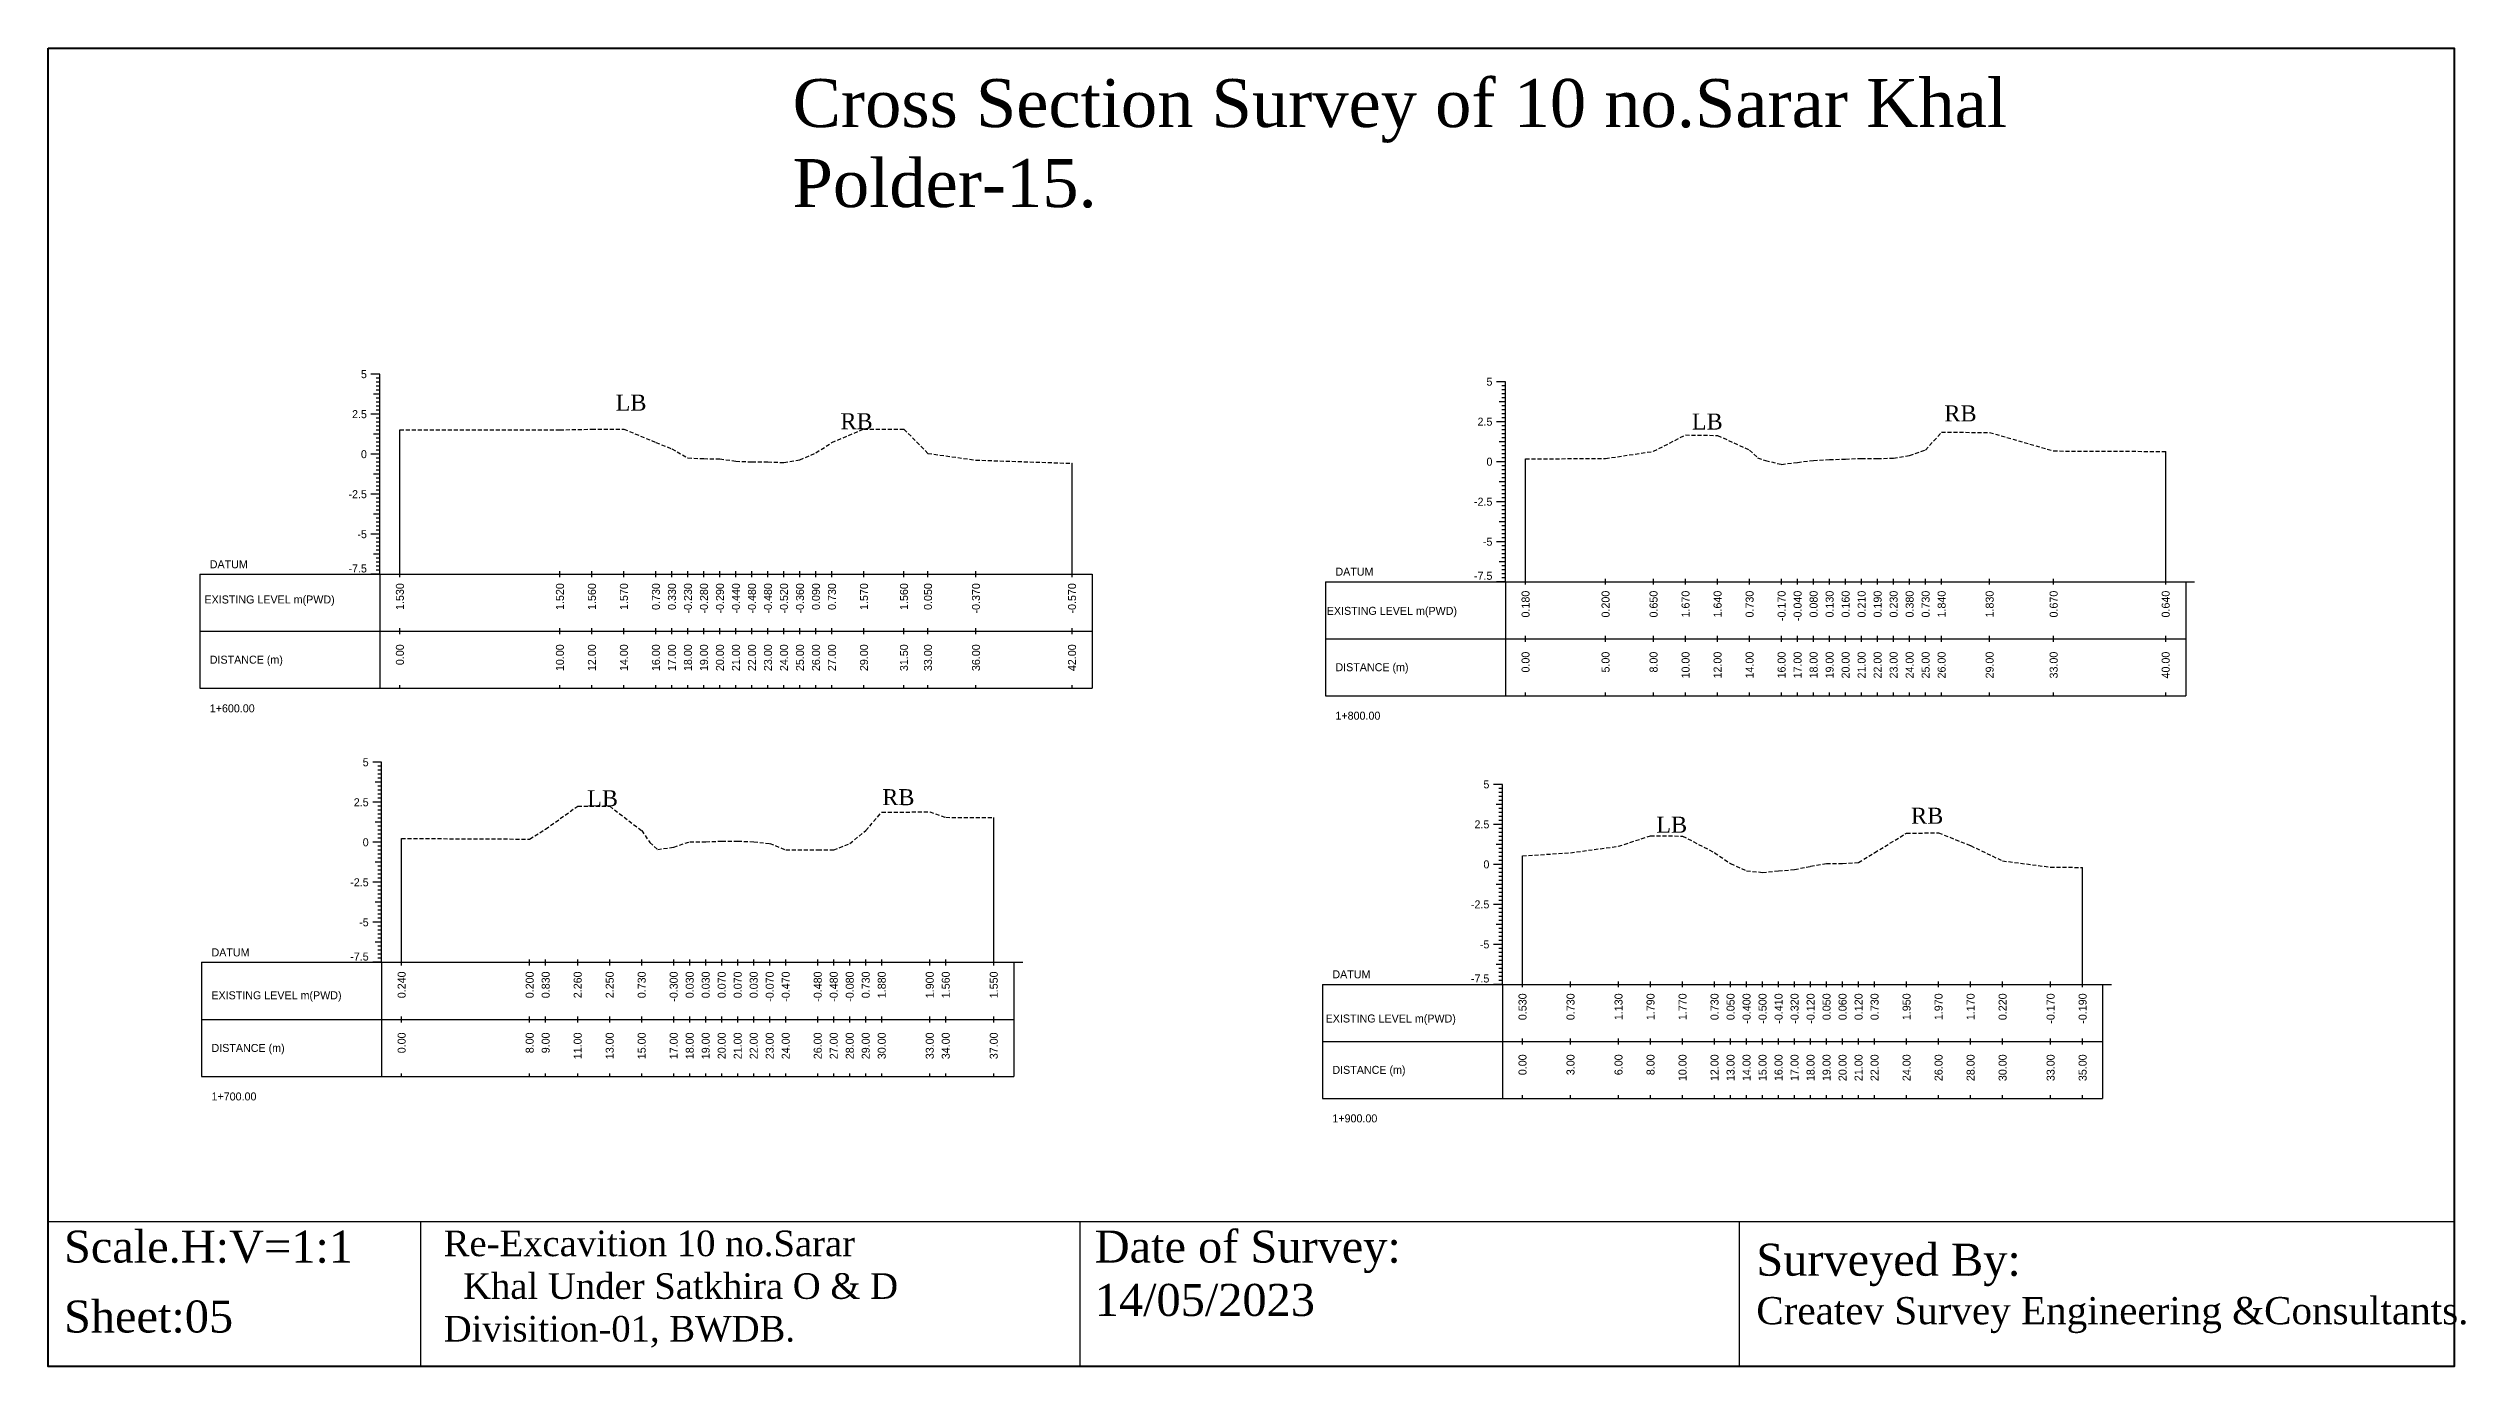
# Model space of a CAD drawing. Header units: inches. Extents: x 4752 to 6808, y -1487 to -426.
# Drawn here: x 5461.6 to 5612.7, y -1107.2 to -1024.8 of the extents above; entities that cross this region are included whole.
import ezdxf
from ezdxf.enums import TextEntityAlignment as Align

# ---------------------------------------------------------------- set-up
doc = ezdxf.new("R2010")
doc.units = ezdxf.units.IN
doc.header["$MEASUREMENT"] = 0
doc.linetypes.add('HIDDEN', pattern=[0.375, 0.25, -0.125])
doc.layers.add('CS_Drawing', color=7, linetype='Continuous')
doc.layers.add('GL', color=3, linetype='HIDDEN')
doc.styles.add('romans', font='romans.shx')

msp = doc.modelspace()

# ---------------------------------------------------------------- linework, layer by layer
at = {"color": 4, "lineweight": 40}
msp.add_lwpolyline([(5461.61, -1024.84), (5611.95, -1024.84), (5611.95, -1107.21), (5461.61, -1107.21)], close=True, dxfattribs=at)
for points in [[(5611.95, -1024.84), (5611.95, -1107.21)], [(5461.61, -1098.14), (5611.95, -1098.14)], [(5461.61, -1098.14), (5461.61, -1107.21)], [(5484.86, -1098.14), (5484.86, -1107.21)], [(5526.06, -1098.14), (5526.06, -1107.21)], [(5567.26, -1098.14), (5567.26, -1107.21)]]:
    msp.add_lwpolyline(points)
at = {"layer": 'CS_Drawing'}
for p, q in [((5482.33, -1045.2), (5481.77, -1045.2)), ((5482.33, -1045.2), (5481.94, -1045.2)), ((5482.33, -1045.2), (5482.1, -1045.2)), ((5482.33, -1057.7), (5482.33, -1045.2)), ((5482.33, -1046.45), (5481.94, -1046.45)), ((5482.33, -1045.45), (5482.1, -1045.45)), ((5482.33, -1045.7), (5482.1, -1045.7)), ((5482.33, -1045.95), (5482.1, -1045.95)), ((5482.33, -1046.2), (5482.1, -1046.2)), ((5482.33, -1046.45), (5482.1, -1046.45)), ((5482.33, -1046.7), (5482.1, -1046.7)), ((5552.67, -1045.67), (5552.1, -1045.67)), ((5552.67, -1045.67), (5552.27, -1045.67)), ((5552.67, -1045.67), (5552.44, -1045.67)), ((5552.67, -1045.92), (5552.44, -1045.92)), ((5552.67, -1046.17), (5552.44, -1046.17)), ((5552.67, -1046.42), (5552.44, -1046.42)), ((5552.67, -1046.67), (5552.44, -1046.67)), ((5552.67, -1058.17), (5552.67, -1045.67)), ((5482.33, -1047.7), (5481.77, -1047.7)), ((5482.33, -1047.7), (5481.94, -1047.7)), ((5482.33, -1046.95), (5482.1, -1046.95)), ((5482.33, -1047.2), (5482.1, -1047.2)), ((5482.33, -1047.45), (5482.1, -1047.45)), ((5482.33, -1047.7), (5482.1, -1047.7)), ((5482.33, -1047.95), (5482.1, -1047.95)), ((5482.33, -1048.2), (5482.1, -1048.2)), ((5552.67, -1048.17), (5552.1, -1048.17)), ((5552.67, -1046.92), (5552.27, -1046.92)), ((5552.67, -1048.17), (5552.27, -1048.17)), ((5552.67, -1046.92), (5552.44, -1046.92)), ((5552.67, -1047.17), (5552.44, -1047.17)), ((5552.67, -1047.42), (5552.44, -1047.42)), ((5552.67, -1047.67), (5552.44, -1047.67)), ((5552.67, -1047.92), (5552.44, -1047.92)), ((5552.67, -1048.17), (5552.44, -1048.17)), ((5482.33, -1048.95), (5481.94, -1048.95)), ((5482.33, -1048.45), (5482.1, -1048.45)), ((5482.33, -1048.7), (5482.1, -1048.7)), ((5482.33, -1048.95), (5482.1, -1048.95)), ((5482.33, -1049.2), (5482.1, -1049.2)), ((5482.33, -1049.45), (5482.1, -1049.45)), ((5482.33, -1049.7), (5482.1, -1049.7)), ((5483.58, -1057.7), (5483.58, -1048.67)), ((5552.67, -1049.42), (5552.27, -1049.42)), ((5552.67, -1048.42), (5552.44, -1048.42)), ((5552.67, -1048.67), (5552.44, -1048.67)), ((5552.67, -1048.92), (5552.44, -1048.92)), ((5552.67, -1049.17), (5552.44, -1049.17)), ((5552.67, -1049.42), (5552.44, -1049.42)), ((5552.67, -1049.67), (5552.44, -1049.67)), ((5482.33, -1050.2), (5481.77, -1050.2)), ((5482.33, -1050.2), (5481.94, -1050.2)), ((5482.33, -1049.95), (5482.1, -1049.95)), ((5482.33, -1050.2), (5482.1, -1050.2)), ((5482.33, -1050.45), (5482.1, -1050.45)), ((5482.33, -1050.7), (5482.1, -1050.7)), ((5482.33, -1050.95), (5482.1, -1050.95)), ((5482.33, -1051.2), (5482.1, -1051.2)), ((5525.58, -1057.7), (5525.58, -1050.77)), ((5552.67, -1050.67), (5552.1, -1050.67)), ((5552.67, -1050.67), (5552.27, -1050.67)), ((5552.67, -1049.92), (5552.44, -1049.92)), ((5552.67, -1050.17), (5552.44, -1050.17)), ((5552.67, -1050.42), (5552.44, -1050.42)), ((5552.67, -1050.67), (5552.44, -1050.67)), ((5552.67, -1050.92), (5552.44, -1050.92)), ((5552.67, -1051.17), (5552.44, -1051.17)), ((5553.92, -1058.17), (5553.92, -1050.49)), ((5593.92, -1058.17), (5593.92, -1050.03)), ((5482.33, -1052.7), (5481.77, -1052.7)), ((5482.33, -1051.45), (5481.94, -1051.45)), ((5482.33, -1052.7), (5481.94, -1052.7)), ((5482.33, -1051.45), (5482.1, -1051.45)), ((5482.33, -1051.7), (5482.1, -1051.7)), ((5482.33, -1051.95), (5482.1, -1051.95)), ((5482.33, -1052.2), (5482.1, -1052.2)), ((5482.33, -1052.45), (5482.1, -1052.45)), ((5482.33, -1052.7), (5482.1, -1052.7)), ((5552.67, -1051.92), (5552.27, -1051.92)), ((5552.67, -1051.42), (5552.44, -1051.42)), ((5552.67, -1051.67), (5552.44, -1051.67)), ((5552.67, -1051.92), (5552.44, -1051.92)), ((5552.67, -1052.17), (5552.44, -1052.17)), ((5552.67, -1052.42), (5552.44, -1052.42)), ((5552.67, -1052.67), (5552.44, -1052.67)), ((5482.33, -1053.95), (5481.94, -1053.95)), ((5482.33, -1052.95), (5482.1, -1052.95)), ((5482.33, -1053.2), (5482.1, -1053.2)), ((5482.33, -1053.45), (5482.1, -1053.45)), ((5482.33, -1053.7), (5482.1, -1053.7)), ((5482.33, -1053.95), (5482.1, -1053.95)), ((5482.33, -1054.2), (5482.1, -1054.2)), ((5552.67, -1053.17), (5552.1, -1053.17)), ((5552.67, -1053.17), (5552.27, -1053.17)), ((5552.67, -1052.92), (5552.44, -1052.92)), ((5552.67, -1053.17), (5552.44, -1053.17)), ((5552.67, -1053.42), (5552.44, -1053.42)), ((5552.67, -1053.67), (5552.44, -1053.67)), ((5552.67, -1053.92), (5552.44, -1053.92)), ((5552.67, -1054.17), (5552.44, -1054.17)), ((5482.33, -1055.2), (5481.77, -1055.2)), ((5482.33, -1055.2), (5481.94, -1055.2)), ((5482.33, -1054.45), (5482.1, -1054.45)), ((5482.33, -1054.7), (5482.1, -1054.7)), ((5482.33, -1054.95), (5482.1, -1054.95)), ((5482.33, -1055.2), (5482.1, -1055.2)), ((5482.33, -1055.45), (5482.1, -1055.45)), ((5482.33, -1055.7), (5482.1, -1055.7)), ((5552.67, -1055.67), (5552.1, -1055.67)), ((5552.67, -1054.42), (5552.27, -1054.42)), ((5552.67, -1055.67), (5552.27, -1055.67)), ((5552.67, -1054.42), (5552.44, -1054.42)), ((5552.67, -1054.67), (5552.44, -1054.67)), ((5552.67, -1054.92), (5552.44, -1054.92)), ((5552.67, -1055.17), (5552.44, -1055.17)), ((5552.67, -1055.42), (5552.44, -1055.42)), ((5552.67, -1055.67), (5552.44, -1055.67)), ((5482.33, -1056.45), (5481.94, -1056.45)), ((5482.33, -1055.95), (5482.1, -1055.95)), ((5482.33, -1056.2), (5482.1, -1056.2)), ((5482.33, -1056.45), (5482.1, -1056.45)), ((5482.33, -1056.7), (5482.1, -1056.7)), ((5482.33, -1056.95), (5482.1, -1056.95)), ((5482.33, -1057.2), (5482.1, -1057.2)), ((5552.67, -1056.92), (5552.27, -1056.92)), ((5552.67, -1055.92), (5552.44, -1055.92)), ((5552.67, -1056.17), (5552.44, -1056.17)), ((5552.67, -1056.42), (5552.44, -1056.42)), ((5552.67, -1056.67), (5552.44, -1056.67)), ((5552.67, -1056.92), (5552.44, -1056.92)), ((5552.67, -1057.17), (5552.44, -1057.17)), ((5471.08, -1057.7), (5482.33, -1057.7)), ((5471.08, -1057.7), (5471.08, -1064.83)), ((5482.33, -1057.7), (5481.77, -1057.7)), ((5482.33, -1057.7), (5481.94, -1057.7)), ((5482.33, -1057.45), (5482.1, -1057.45)), ((5482.33, -1057.7), (5482.1, -1057.7)), ((5482.33, -1057.7), (5526.83, -1057.7)), ((5482.33, -1057.7), (5482.33, -1064.83)), ((5483.58, -1057.89), (5483.58, -1057.51)), ((5493.58, -1057.89), (5493.58, -1057.51)), ((5495.58, -1057.89), (5495.58, -1057.51)), ((5497.58, -1057.89), (5497.58, -1057.51)), ((5499.58, -1057.89), (5499.58, -1057.51)), ((5500.58, -1057.89), (5500.58, -1057.51)), ((5501.58, -1057.89), (5501.58, -1057.51)), ((5502.58, -1057.89), (5502.58, -1057.51)), ((5503.58, -1057.89), (5503.58, -1057.51)), ((5504.58, -1057.89), (5504.58, -1057.51)), ((5505.58, -1057.89), (5505.58, -1057.51)), ((5506.58, -1057.89), (5506.58, -1057.51)), ((5507.58, -1057.89), (5507.58, -1057.51)), ((5508.58, -1057.89), (5508.58, -1057.51)), ((5509.58, -1057.89), (5509.58, -1057.51)), ((5510.58, -1057.89), (5510.58, -1057.51)), ((5512.58, -1057.89), (5512.58, -1057.51)), ((5515.08, -1057.89), (5515.08, -1057.51)), ((5516.58, -1057.89), (5516.58, -1057.51)), ((5519.58, -1057.89), (5519.58, -1057.51)), ((5525.58, -1057.89), (5525.58, -1057.51)), ((5526.83, -1057.7), (5526.83, -1064.83)), ((5541.42, -1058.17), (5552.67, -1058.17)), ((5541.42, -1058.17), (5541.42, -1065.29)), ((5552.67, -1058.17), (5552.1, -1058.17)), ((5552.67, -1058.17), (5552.27, -1058.17)), ((5552.67, -1057.42), (5552.44, -1057.42)), ((5552.67, -1057.67), (5552.44, -1057.67)), ((5552.67, -1057.92), (5552.44, -1057.92)), ((5552.67, -1058.17), (5552.44, -1058.17)), ((5552.67, -1058.17), (5595.17, -1058.17)), ((5552.67, -1058.17), (5552.67, -1065.29)), ((5553.92, -1058.35), (5553.92, -1057.98)), ((5558.92, -1058.35), (5558.92, -1057.98)), ((5561.92, -1058.35), (5561.92, -1057.98)), ((5563.92, -1058.35), (5563.92, -1057.98)), ((5565.92, -1058.35), (5565.92, -1057.98)), ((5567.92, -1058.35), (5567.92, -1057.98)), ((5569.92, -1058.35), (5569.92, -1057.98)), ((5570.92, -1058.35), (5570.92, -1057.98)), ((5571.92, -1058.35), (5571.92, -1057.98)), ((5572.92, -1058.35), (5572.92, -1057.98)), ((5573.92, -1058.35), (5573.92, -1057.98)), ((5574.92, -1058.35), (5574.92, -1057.98)), ((5575.92, -1058.35), (5575.92, -1057.98)), ((5576.92, -1058.35), (5576.92, -1057.98)), ((5577.92, -1058.35), (5577.92, -1057.98)), ((5578.92, -1058.35), (5578.92, -1057.98)), ((5579.92, -1058.35), (5579.92, -1057.98)), ((5582.92, -1058.35), (5582.92, -1057.98)), ((5586.92, -1058.35), (5586.92, -1057.98)), ((5593.92, -1058.35), (5593.92, -1057.98)), ((5595.17, -1058.17), (5595.73, -1058.17)), ((5595.17, -1058.17), (5595.56, -1058.17)), ((5595.17, -1058.17), (5595.39, -1058.17)), ((5595.17, -1058.17), (5595.17, -1065.29)), ((5471.08, -1061.26), (5482.33, -1061.26)), ((5482.33, -1061.26), (5526.83, -1061.26)), ((5482.33, -1061.26), (5526.83, -1061.26)), ((5483.58, -1061.45), (5483.58, -1061.08)), ((5493.58, -1061.45), (5493.58, -1061.08)), ((5495.58, -1061.45), (5495.58, -1061.08)), ((5497.58, -1061.45), (5497.58, -1061.08)), ((5499.58, -1061.45), (5499.58, -1061.08)), ((5500.58, -1061.45), (5500.58, -1061.08)), ((5501.58, -1061.45), (5501.58, -1061.08)), ((5502.58, -1061.45), (5502.58, -1061.08)), ((5503.58, -1061.45), (5503.58, -1061.08)), ((5504.58, -1061.45), (5504.58, -1061.08)), ((5505.58, -1061.45), (5505.58, -1061.08)), ((5506.58, -1061.45), (5506.58, -1061.08)), ((5507.58, -1061.45), (5507.58, -1061.08)), ((5508.58, -1061.45), (5508.58, -1061.08)), ((5509.58, -1061.45), (5509.58, -1061.08)), ((5510.58, -1061.45), (5510.58, -1061.08)), ((5512.58, -1061.45), (5512.58, -1061.08)), ((5515.08, -1061.45), (5515.08, -1061.08)), ((5516.58, -1061.45), (5516.58, -1061.08)), ((5519.58, -1061.45), (5519.58, -1061.08)), ((5525.58, -1061.45), (5525.58, -1061.08)), ((5541.42, -1061.73), (5552.67, -1061.73)), ((5552.67, -1061.73), (5595.17, -1061.73)), ((5552.67, -1061.73), (5595.17, -1061.73)), ((5553.92, -1061.92), (5553.92, -1061.54)), ((5558.92, -1061.92), (5558.92, -1061.54)), ((5561.92, -1061.92), (5561.92, -1061.54)), ((5563.92, -1061.92), (5563.92, -1061.54)), ((5565.92, -1061.92), (5565.92, -1061.54)), ((5567.92, -1061.92), (5567.92, -1061.54)), ((5569.92, -1061.92), (5569.92, -1061.54)), ((5570.92, -1061.92), (5570.92, -1061.54)), ((5571.92, -1061.92), (5571.92, -1061.54)), ((5572.92, -1061.92), (5572.92, -1061.54)), ((5573.92, -1061.92), (5573.92, -1061.54)), ((5574.92, -1061.92), (5574.92, -1061.54)), ((5575.92, -1061.92), (5575.92, -1061.54)), ((5576.92, -1061.92), (5576.92, -1061.54)), ((5577.92, -1061.92), (5577.92, -1061.54)), ((5578.92, -1061.92), (5578.92, -1061.54)), ((5579.92, -1061.92), (5579.92, -1061.54)), ((5582.92, -1061.92), (5582.92, -1061.54)), ((5586.92, -1061.92), (5586.92, -1061.54)), ((5593.92, -1061.92), (5593.92, -1061.54)), ((5471.08, -1064.83), (5482.33, -1064.83)), ((5482.33, -1064.83), (5526.83, -1064.83)), ((5483.58, -1064.83), (5483.58, -1064.64)), ((5493.58, -1064.83), (5493.58, -1064.64)), ((5495.58, -1064.83), (5495.58, -1064.64)), ((5497.58, -1064.83), (5497.58, -1064.64)), ((5499.58, -1064.83), (5499.58, -1064.64)), ((5500.58, -1064.83), (5500.58, -1064.64)), ((5501.58, -1064.83), (5501.58, -1064.64)), ((5502.58, -1064.83), (5502.58, -1064.64)), ((5503.58, -1064.83), (5503.58, -1064.64)), ((5504.58, -1064.83), (5504.58, -1064.64)), ((5505.58, -1064.83), (5505.58, -1064.64)), ((5506.58, -1064.83), (5506.58, -1064.64)), ((5507.58, -1064.83), (5507.58, -1064.64)), ((5508.58, -1064.83), (5508.58, -1064.64)), ((5509.58, -1064.83), (5509.58, -1064.64)), ((5510.58, -1064.83), (5510.58, -1064.64)), ((5512.58, -1064.83), (5512.58, -1064.64)), ((5515.08, -1064.83), (5515.08, -1064.64)), ((5516.58, -1064.83), (5516.58, -1064.64)), ((5519.58, -1064.83), (5519.58, -1064.64)), ((5525.58, -1064.83), (5525.58, -1064.64)), ((5541.42, -1065.29), (5552.67, -1065.29)), ((5552.67, -1065.29), (5595.17, -1065.29)), ((5553.92, -1065.29), (5553.92, -1065.1)), ((5558.92, -1065.29), (5558.92, -1065.1)), ((5561.92, -1065.29), (5561.92, -1065.1)), ((5563.92, -1065.29), (5563.92, -1065.1)), ((5565.92, -1065.29), (5565.92, -1065.1)), ((5567.92, -1065.29), (5567.92, -1065.1)), ((5569.92, -1065.29), (5569.92, -1065.1)), ((5570.92, -1065.29), (5570.92, -1065.1)), ((5571.92, -1065.29), (5571.92, -1065.1)), ((5572.92, -1065.29), (5572.92, -1065.1)), ((5573.92, -1065.29), (5573.92, -1065.1)), ((5574.92, -1065.29), (5574.92, -1065.1)), ((5575.92, -1065.29), (5575.92, -1065.1)), ((5576.92, -1065.29), (5576.92, -1065.1)), ((5577.92, -1065.29), (5577.92, -1065.1)), ((5578.92, -1065.29), (5578.92, -1065.1)), ((5579.92, -1065.29), (5579.92, -1065.1)), ((5582.92, -1065.29), (5582.92, -1065.1)), ((5586.92, -1065.29), (5586.92, -1065.1)), ((5593.92, -1065.29), (5593.92, -1065.1)), ((5482.44, -1069.45), (5481.88, -1069.45)), ((5482.44, -1069.45), (5482.04, -1069.45)), ((5482.44, -1070.7), (5482.04, -1070.7)), ((5482.44, -1069.45), (5482.21, -1069.45)), ((5482.44, -1069.7), (5482.21, -1069.7)), ((5482.44, -1069.95), (5482.21, -1069.95)), ((5482.44, -1070.2), (5482.21, -1070.2)), ((5482.44, -1070.45), (5482.21, -1070.45)), ((5482.44, -1070.7), (5482.21, -1070.7)), ((5482.44, -1081.95), (5482.44, -1069.45)), ((5552.48, -1070.83), (5551.91, -1070.83)), ((5552.48, -1070.83), (5552.08, -1070.83)), ((5552.48, -1070.83), (5552.25, -1070.83)), ((5552.48, -1083.33), (5552.48, -1070.83)), ((5482.44, -1071.95), (5481.88, -1071.95)), ((5482.44, -1071.95), (5482.04, -1071.95)), ((5482.44, -1070.95), (5482.21, -1070.95)), ((5482.44, -1071.2), (5482.21, -1071.2)), ((5482.44, -1071.45), (5482.21, -1071.45)), ((5482.44, -1071.7), (5482.21, -1071.7)), ((5482.44, -1071.95), (5482.21, -1071.95)), ((5482.44, -1072.2), (5482.21, -1072.2)), ((5482.44, -1072.45), (5482.21, -1072.45)), ((5552.48, -1072.08), (5552.08, -1072.08)), ((5552.48, -1071.08), (5552.25, -1071.08)), ((5552.48, -1071.33), (5552.25, -1071.33)), ((5552.48, -1071.58), (5552.25, -1071.58)), ((5552.48, -1071.83), (5552.25, -1071.83)), ((5552.48, -1072.08), (5552.25, -1072.08)), ((5552.48, -1072.33), (5552.25, -1072.33)), ((5482.44, -1073.2), (5482.04, -1073.2)), ((5482.44, -1072.7), (5482.21, -1072.7)), ((5482.44, -1072.95), (5482.21, -1072.95)), ((5482.44, -1073.2), (5482.21, -1073.2)), ((5482.44, -1073.45), (5482.21, -1073.45)), ((5482.44, -1073.7), (5482.21, -1073.7)), ((5482.44, -1073.95), (5482.21, -1073.95)), ((5520.69, -1081.95), (5520.69, -1072.9)), ((5552.48, -1073.33), (5551.91, -1073.33)), ((5552.48, -1073.33), (5552.08, -1073.33)), ((5552.48, -1072.58), (5552.25, -1072.58)), ((5552.48, -1072.83), (5552.25, -1072.83)), ((5552.48, -1073.08), (5552.25, -1073.08)), ((5552.48, -1073.33), (5552.25, -1073.33)), ((5552.48, -1073.58), (5552.25, -1073.58)), ((5552.48, -1073.83), (5552.25, -1073.83)), ((5482.44, -1074.45), (5481.88, -1074.45)), ((5482.44, -1074.45), (5482.04, -1074.45)), ((5482.44, -1074.2), (5482.21, -1074.2)), ((5482.44, -1074.45), (5482.21, -1074.45)), ((5482.44, -1074.7), (5482.21, -1074.7)), ((5482.44, -1074.95), (5482.21, -1074.95)), ((5482.44, -1075.2), (5482.21, -1075.2)), ((5482.44, -1075.45), (5482.21, -1075.45)), ((5483.69, -1081.95), (5483.69, -1074.21)), ((5552.48, -1074.58), (5552.08, -1074.58)), ((5552.48, -1074.08), (5552.25, -1074.08)), ((5552.48, -1074.33), (5552.25, -1074.33)), ((5552.48, -1074.58), (5552.25, -1074.58)), ((5552.48, -1074.83), (5552.25, -1074.83)), ((5552.48, -1075.08), (5552.25, -1075.08)), ((5552.48, -1075.33), (5552.25, -1075.33)), ((5553.73, -1083.33), (5553.73, -1075.3)), ((5482.44, -1076.95), (5481.88, -1076.95)), ((5482.44, -1075.7), (5482.04, -1075.7)), ((5482.44, -1076.95), (5482.04, -1076.95)), ((5482.44, -1075.7), (5482.21, -1075.7)), ((5482.44, -1075.95), (5482.21, -1075.95)), ((5482.44, -1076.2), (5482.21, -1076.2)), ((5482.44, -1076.45), (5482.21, -1076.45)), ((5482.44, -1076.7), (5482.21, -1076.7)), ((5482.44, -1076.95), (5482.21, -1076.95)), ((5552.48, -1075.83), (5551.91, -1075.83)), ((5552.48, -1075.83), (5552.08, -1075.83)), ((5552.48, -1075.58), (5552.25, -1075.58)), ((5552.48, -1075.83), (5552.25, -1075.83)), ((5552.48, -1076.08), (5552.25, -1076.08)), ((5552.48, -1076.33), (5552.25, -1076.33)), ((5552.48, -1076.58), (5552.25, -1076.58)), ((5552.48, -1076.83), (5552.25, -1076.83)), ((5588.73, -1083.33), (5588.73, -1076.02)), ((5482.44, -1078.2), (5482.04, -1078.2)), ((5482.44, -1077.2), (5482.21, -1077.2)), ((5482.44, -1077.45), (5482.21, -1077.45)), ((5482.44, -1077.7), (5482.21, -1077.7)), ((5482.44, -1077.95), (5482.21, -1077.95)), ((5482.44, -1078.2), (5482.21, -1078.2)), ((5482.44, -1078.45), (5482.21, -1078.45)), ((5552.48, -1078.33), (5551.91, -1078.33)), ((5552.48, -1077.08), (5552.08, -1077.08)), ((5552.48, -1078.33), (5552.08, -1078.33)), ((5552.48, -1077.08), (5552.25, -1077.08)), ((5552.48, -1077.33), (5552.25, -1077.33)), ((5552.48, -1077.58), (5552.25, -1077.58)), ((5552.48, -1077.83), (5552.25, -1077.83)), ((5552.48, -1078.08), (5552.25, -1078.08)), ((5552.48, -1078.33), (5552.25, -1078.33)), ((5482.44, -1079.45), (5481.88, -1079.45)), ((5482.44, -1079.45), (5482.04, -1079.45)), ((5482.44, -1078.7), (5482.21, -1078.7)), ((5482.44, -1078.95), (5482.21, -1078.95)), ((5482.44, -1079.2), (5482.21, -1079.2)), ((5482.44, -1079.45), (5482.21, -1079.45)), ((5482.44, -1079.7), (5482.21, -1079.7)), ((5482.44, -1079.95), (5482.21, -1079.95)), ((5552.48, -1079.58), (5552.08, -1079.58)), ((5552.48, -1078.58), (5552.25, -1078.58)), ((5552.48, -1078.83), (5552.25, -1078.83)), ((5552.48, -1079.08), (5552.25, -1079.08)), ((5552.48, -1079.33), (5552.25, -1079.33)), ((5552.48, -1079.58), (5552.25, -1079.58)), ((5552.48, -1079.83), (5552.25, -1079.83)), ((5482.44, -1080.7), (5482.04, -1080.7)), ((5482.44, -1080.2), (5482.21, -1080.2)), ((5482.44, -1080.45), (5482.21, -1080.45)), ((5482.44, -1080.7), (5482.21, -1080.7)), ((5482.44, -1080.95), (5482.21, -1080.95)), ((5482.44, -1081.2), (5482.21, -1081.2)), ((5482.44, -1081.45), (5482.21, -1081.45)), ((5552.48, -1080.83), (5551.91, -1080.83)), ((5552.48, -1080.83), (5552.08, -1080.83)), ((5552.48, -1080.08), (5552.25, -1080.08)), ((5552.48, -1080.33), (5552.25, -1080.33)), ((5552.48, -1080.58), (5552.25, -1080.58)), ((5552.48, -1080.83), (5552.25, -1080.83)), ((5552.48, -1081.08), (5552.25, -1081.08)), ((5552.48, -1081.33), (5552.25, -1081.33)), ((5471.19, -1081.95), (5482.44, -1081.95)), ((5471.19, -1081.95), (5471.19, -1089.08)), ((5482.44, -1081.95), (5481.88, -1081.95)), ((5482.44, -1081.95), (5482.04, -1081.95)), ((5482.44, -1081.7), (5482.21, -1081.7)), ((5482.44, -1081.95), (5482.21, -1081.95)), ((5482.44, -1081.95), (5521.94, -1081.95)), ((5482.44, -1081.95), (5482.44, -1089.08)), ((5483.69, -1082.14), (5483.69, -1081.77)), ((5491.69, -1082.14), (5491.69, -1081.77)), ((5492.69, -1082.14), (5492.69, -1081.77)), ((5494.69, -1082.14), (5494.69, -1081.77)), ((5496.69, -1082.14), (5496.69, -1081.77)), ((5498.69, -1082.14), (5498.69, -1081.77)), ((5500.69, -1082.14), (5500.69, -1081.77)), ((5501.69, -1082.14), (5501.69, -1081.77)), ((5502.69, -1082.14), (5502.69, -1081.77)), ((5503.69, -1082.14), (5503.69, -1081.77)), ((5504.69, -1082.14), (5504.69, -1081.77)), ((5505.69, -1082.14), (5505.69, -1081.77)), ((5506.69, -1082.14), (5506.69, -1081.77)), ((5507.69, -1082.14), (5507.69, -1081.77)), ((5509.69, -1082.14), (5509.69, -1081.77)), ((5510.69, -1082.14), (5510.69, -1081.77)), ((5511.69, -1082.14), (5511.69, -1081.77)), ((5512.69, -1082.14), (5512.69, -1081.77)), ((5513.69, -1082.14), (5513.69, -1081.77)), ((5516.69, -1082.14), (5516.69, -1081.77)), ((5517.69, -1082.14), (5517.69, -1081.77)), ((5520.69, -1082.14), (5520.69, -1081.77)), ((5521.94, -1081.95), (5522.5, -1081.95)), ((5521.94, -1081.95), (5522.33, -1081.95)), ((5521.94, -1081.95), (5522.16, -1081.95)), ((5521.94, -1081.95), (5521.94, -1089.08)), ((5552.48, -1082.08), (5552.08, -1082.08)), ((5552.48, -1081.58), (5552.25, -1081.58)), ((5552.48, -1081.83), (5552.25, -1081.83)), ((5552.48, -1082.08), (5552.25, -1082.08)), ((5552.48, -1082.33), (5552.25, -1082.33)), ((5552.48, -1082.58), (5552.25, -1082.58)), ((5552.48, -1082.83), (5552.25, -1082.83)), ((5541.23, -1083.33), (5552.48, -1083.33)), ((5541.23, -1083.33), (5541.23, -1090.45)), ((5552.48, -1083.33), (5551.91, -1083.33)), ((5552.48, -1083.33), (5552.08, -1083.33)), ((5552.48, -1083.08), (5552.25, -1083.08)), ((5552.48, -1083.33), (5552.25, -1083.33)), ((5552.48, -1083.33), (5589.98, -1083.33)), ((5552.48, -1083.33), (5552.48, -1090.45)), ((5553.73, -1083.51), (5553.73, -1083.14)), ((5556.73, -1083.51), (5556.73, -1083.14)), ((5559.73, -1083.51), (5559.73, -1083.14)), ((5561.73, -1083.51), (5561.73, -1083.14)), ((5563.73, -1083.51), (5563.73, -1083.14)), ((5565.73, -1083.51), (5565.73, -1083.14)), ((5566.73, -1083.51), (5566.73, -1083.14)), ((5567.73, -1083.51), (5567.73, -1083.14)), ((5568.73, -1083.51), (5568.73, -1083.14)), ((5569.73, -1083.51), (5569.73, -1083.14)), ((5570.73, -1083.51), (5570.73, -1083.14)), ((5571.73, -1083.51), (5571.73, -1083.14)), ((5572.73, -1083.51), (5572.73, -1083.14)), ((5573.73, -1083.51), (5573.73, -1083.14)), ((5574.73, -1083.51), (5574.73, -1083.14)), ((5575.73, -1083.51), (5575.73, -1083.14)), ((5577.73, -1083.51), (5577.73, -1083.14)), ((5579.73, -1083.51), (5579.73, -1083.14)), ((5581.73, -1083.51), (5581.73, -1083.14)), ((5583.73, -1083.51), (5583.73, -1083.14)), ((5586.73, -1083.51), (5586.73, -1083.14)), ((5588.73, -1083.51), (5588.73, -1083.14)), ((5589.98, -1083.33), (5590.54, -1083.33)), ((5589.98, -1083.33), (5590.37, -1083.33)), ((5589.98, -1083.33), (5590.2, -1083.33)), ((5589.98, -1083.33), (5589.98, -1090.45)), ((5471.19, -1085.52), (5482.44, -1085.52)), ((5482.44, -1085.52), (5521.94, -1085.52)), ((5482.44, -1085.52), (5521.94, -1085.52)), ((5483.69, -1085.7), (5483.69, -1085.33)), ((5491.69, -1085.7), (5491.69, -1085.33)), ((5492.69, -1085.7), (5492.69, -1085.33)), ((5494.69, -1085.7), (5494.69, -1085.33)), ((5496.69, -1085.7), (5496.69, -1085.33)), ((5498.69, -1085.7), (5498.69, -1085.33)), ((5500.69, -1085.7), (5500.69, -1085.33)), ((5501.69, -1085.7), (5501.69, -1085.33)), ((5502.69, -1085.7), (5502.69, -1085.33)), ((5503.69, -1085.7), (5503.69, -1085.33)), ((5504.69, -1085.7), (5504.69, -1085.33)), ((5505.69, -1085.7), (5505.69, -1085.33)), ((5506.69, -1085.7), (5506.69, -1085.33)), ((5507.69, -1085.7), (5507.69, -1085.33)), ((5509.69, -1085.7), (5509.69, -1085.33)), ((5510.69, -1085.7), (5510.69, -1085.33)), ((5511.69, -1085.7), (5511.69, -1085.33)), ((5512.69, -1085.7), (5512.69, -1085.33)), ((5513.69, -1085.7), (5513.69, -1085.33)), ((5516.69, -1085.7), (5516.69, -1085.33)), ((5517.69, -1085.7), (5517.69, -1085.33)), ((5520.69, -1085.7), (5520.69, -1085.33)), ((5541.23, -1086.89), (5552.48, -1086.89)), ((5552.48, -1086.89), (5589.98, -1086.89)), ((5552.48, -1086.89), (5589.98, -1086.89)), ((5553.73, -1087.08), (5553.73, -1086.7)), ((5556.73, -1087.08), (5556.73, -1086.7)), ((5559.73, -1087.08), (5559.73, -1086.7)), ((5561.73, -1087.08), (5561.73, -1086.7)), ((5563.73, -1087.08), (5563.73, -1086.7)), ((5565.73, -1087.08), (5565.73, -1086.7)), ((5566.73, -1087.08), (5566.73, -1086.7)), ((5567.73, -1087.08), (5567.73, -1086.7)), ((5568.73, -1087.08), (5568.73, -1086.7)), ((5569.73, -1087.08), (5569.73, -1086.7)), ((5570.73, -1087.08), (5570.73, -1086.7)), ((5571.73, -1087.08), (5571.73, -1086.7)), ((5572.73, -1087.08), (5572.73, -1086.7)), ((5573.73, -1087.08), (5573.73, -1086.7)), ((5574.73, -1087.08), (5574.73, -1086.7)), ((5575.73, -1087.08), (5575.73, -1086.7)), ((5577.73, -1087.08), (5577.73, -1086.7)), ((5579.73, -1087.08), (5579.73, -1086.7)), ((5581.73, -1087.08), (5581.73, -1086.7)), ((5583.73, -1087.08), (5583.73, -1086.7)), ((5586.73, -1087.08), (5586.73, -1086.7)), ((5588.73, -1087.08), (5588.73, -1086.7)), ((5483.69, -1089.08), (5483.69, -1088.89)), ((5491.69, -1089.08), (5491.69, -1088.89)), ((5492.69, -1089.08), (5492.69, -1088.89)), ((5494.69, -1089.08), (5494.69, -1088.89)), ((5496.69, -1089.08), (5496.69, -1088.89)), ((5498.69, -1089.08), (5498.69, -1088.89)), ((5500.69, -1089.08), (5500.69, -1088.89)), ((5501.69, -1089.08), (5501.69, -1088.89)), ((5502.69, -1089.08), (5502.69, -1088.89)), ((5503.69, -1089.08), (5503.69, -1088.89)), ((5504.69, -1089.08), (5504.69, -1088.89)), ((5505.69, -1089.08), (5505.69, -1088.89)), ((5506.69, -1089.08), (5506.69, -1088.89)), ((5507.69, -1089.08), (5507.69, -1088.89)), ((5509.69, -1089.08), (5509.69, -1088.89)), ((5510.69, -1089.08), (5510.69, -1088.89)), ((5511.69, -1089.08), (5511.69, -1088.89)), ((5512.69, -1089.08), (5512.69, -1088.89)), ((5513.69, -1089.08), (5513.69, -1088.89)), ((5516.69, -1089.08), (5516.69, -1088.89)), ((5517.69, -1089.08), (5517.69, -1088.89)), ((5520.69, -1089.08), (5520.69, -1088.89)), ((5471.19, -1089.08), (5482.44, -1089.08)), ((5482.44, -1089.08), (5521.94, -1089.08)), ((5541.23, -1090.45), (5552.48, -1090.45)), ((5552.48, -1090.45), (5589.98, -1090.45)), ((5553.73, -1090.45), (5553.73, -1090.26)), ((5556.73, -1090.45), (5556.73, -1090.26)), ((5559.73, -1090.45), (5559.73, -1090.26)), ((5561.73, -1090.45), (5561.73, -1090.26)), ((5563.73, -1090.45), (5563.73, -1090.26)), ((5565.73, -1090.45), (5565.73, -1090.26)), ((5566.73, -1090.45), (5566.73, -1090.26)), ((5567.73, -1090.45), (5567.73, -1090.26)), ((5568.73, -1090.45), (5568.73, -1090.26)), ((5569.73, -1090.45), (5569.73, -1090.26)), ((5570.73, -1090.45), (5570.73, -1090.26)), ((5571.73, -1090.45), (5571.73, -1090.26)), ((5572.73, -1090.45), (5572.73, -1090.26)), ((5573.73, -1090.45), (5573.73, -1090.26)), ((5574.73, -1090.45), (5574.73, -1090.26)), ((5575.73, -1090.45), (5575.73, -1090.26)), ((5577.73, -1090.45), (5577.73, -1090.26)), ((5579.73, -1090.45), (5579.73, -1090.26)), ((5581.73, -1090.45), (5581.73, -1090.26)), ((5583.73, -1090.45), (5583.73, -1090.26)), ((5586.73, -1090.45), (5586.73, -1090.26)), ((5588.73, -1090.45), (5588.73, -1090.26))]:
    msp.add_line(p, q, dxfattribs=at)
at = {"layer": 'GL'}
for points in [[(5483.58, -1048.67), (5493.58, -1048.68), (5495.58, -1048.64), (5497.58, -1048.63), (5499.58, -1049.47), (5500.58, -1049.87), (5501.58, -1050.43), (5502.58, -1050.48), (5503.58, -1050.49), (5504.58, -1050.64), (5505.58, -1050.68), (5506.58, -1050.68), (5507.58, -1050.72), (5508.58, -1050.56), (5509.58, -1050.11), (5510.58, -1049.47), (5512.58, -1048.63), (5515.08, -1048.64), (5516.58, -1050.15), (5519.58, -1050.57), (5525.58, -1050.77)], [(5553.92, -1050.49), (5558.92, -1050.47), (5561.92, -1050.02), (5563.92, -1049), (5565.92, -1049.03), (5567.92, -1049.94), (5568.42, -1050.42), (5568.92, -1050.6), (5569.92, -1050.84), (5570.92, -1050.71), (5571.92, -1050.59), (5572.92, -1050.54), (5573.92, -1050.51), (5574.92, -1050.46), (5575.92, -1050.48), (5576.92, -1050.44), (5577.92, -1050.29), (5578.92, -1049.94), (5579.92, -1048.83), (5582.92, -1048.84), (5586.92, -1050), (5593.92, -1050.03)], [(5483.69, -1074.21), (5491.69, -1074.25), (5492.69, -1073.62), (5494.69, -1072.19), (5496.69, -1072.2), (5498.69, -1073.72), (5499.19, -1074.47), (5499.69, -1074.9), (5500.69, -1074.75), (5501.69, -1074.42), (5502.69, -1074.42), (5503.69, -1074.38), (5504.69, -1074.38), (5505.69, -1074.42), (5506.69, -1074.52), (5507.69, -1074.92), (5509.69, -1074.93), (5510.69, -1074.93), (5511.69, -1074.53), (5512.69, -1073.72), (5513.69, -1072.57), (5516.69, -1072.55), (5517.69, -1072.89), (5520.69, -1072.9)], [(5553.73, -1075.3), (5556.73, -1075.1), (5559.73, -1074.7), (5561.73, -1074.04), (5563.73, -1074.06), (5565.73, -1075.1), (5566.73, -1075.78), (5567.73, -1076.23), (5568.73, -1076.33), (5569.73, -1076.24), (5570.73, -1076.15), (5571.73, -1075.95), (5572.73, -1075.78), (5573.73, -1075.77), (5574.73, -1075.71), (5575.73, -1075.1), (5577.73, -1073.88), (5579.73, -1073.86), (5581.73, -1074.66), (5583.73, -1075.61), (5586.73, -1076), (5588.73, -1076.02)]]:
    msp.add_lwpolyline(points, dxfattribs=at)

# ---------------------------------------------------------------- texts
at = {"attachment_point": 1, "style": 'romans'}
for s, insert, char_height, width in [('{\\fTimes New Roman|b0|i0|c0|p18;Cross Section Survey of 10 no.Sarar Khal Polder-15.}', (5508.12, -1026.76), 3, 75.7359), ('{\\fTimes New Roman|b0|i0|c0|p18;LB}', (5497.06, -1046.48), 1, 325.847), ('\\pi-1,l1;{\\fTimes New Roman|b0|i0|c0|p18;RB}', (5511.11, -1047.64), 1, 325.847), ('{\\fTimes New Roman|b0|i0|c0|p18;LB}', (5564.31, -1047.66), 1, 325.847), ('\\pi-1,l1;{\\fTimes New Roman|b0|i0|c0|p18;RB}', (5580.09, -1047.15), 1, 325.847), ('{\\fTimes New Roman|b0|i0|c0|p18;LB}', (5495.28, -1071.2), 1, 325.847), ('\\pi-1,l1;{\\fTimes New Roman|b0|i0|c0|p18;RB}', (5513.72, -1071.13), 1, 325.847), ('\\pi-1,l1;{\\fTimes New Roman|b0|i0|c0|p18;RB}', (5578.01, -1072.29), 1, 325.847), ('{\\fTimes New Roman|b0|i0|c0|p18;LB}', (5562.09, -1072.85), 1, 325.847), ('{\\fTimes New Roman|b0|i0|c0|p18;Scale.H:V=1:1}', (5462.59, -1098.71), 2, 22.2708), ('{\\fTimes New Roman|b0|i0|c0|p18;Re-Excavition 10 no.Sarar\\P  Khal Under Satkhira O & D    Divisition-01, BWDB.}', (5486.32, -1098.71), 1.6, 38.8405), ('{\\fTimes New Roman|b0|i0|c0|p18;Date of Survey: 14/05/2023}', (5527, -1098.71), 2, 22.2708), ('{\\fTimes New Roman|b0|i0|c0|p18;Surveyed By:                                     \\H0.85x;Createv Survey Engineering &Consultants.}', (5568.34, -1099.53), 2, 45.2193), ('{\\fTimes New Roman|b0|i0|c0|p18;Sheet:05}', (5462.59, -1103.08), 2, 38.8405)]:
    msp.add_mtext(s, dxfattribs=dict(at, insert=insert, char_height=char_height, width=width))
at = {"layer": 'CS_Drawing'}
for s, p in [('5', (5481.52, -1045.2)), ('5', (5551.85, -1045.67)), ('2.5', (5481.52, -1047.7)), ('2.5', (5551.85, -1048.17)), ('0', (5481.52, -1050.2)), ('0', (5551.85, -1050.67)), ('-2.5', (5481.52, -1052.7)), ('-2.5', (5551.85, -1053.17)), ('-5', (5481.52, -1055.2)), ('-5', (5551.85, -1055.67)), ('5', (5481.63, -1069.45)), ('5', (5551.66, -1070.83)), ('2.5', (5481.63, -1071.95)), ('2.5', (5551.66, -1073.33)), ('0', (5481.63, -1074.45)), ('-2.5', (5481.63, -1076.95)), ('0', (5551.66, -1075.83)), ('-2.5', (5551.66, -1078.33)), ('-5', (5481.63, -1079.45)), ('-5', (5551.66, -1080.83))]:
    msp.add_text(s, height=0.5, dxfattribs=at).set_placement(p, align=Align.MIDDLE_RIGHT)
for s, p in [('DATUM', (5471.7, -1057.08)), ('DATUM', (5542.04, -1057.54)), ('EXISTING LEVEL m(PWD)', (5471.37, -1059.28)), ('EXISTING LEVEL m(PWD)', (5541.5, -1059.99)), ('DISTANCE (m)', (5471.7, -1063.04)), ('DISTANCE (m)', (5542.04, -1063.51)), ('1+600.00', (5471.7, -1066.08)), ('1+800.00', (5542.04, -1066.54)), ('DATUM', (5471.81, -1081.33)), ('DATUM', (5541.85, -1082.7)), ('EXISTING LEVEL m(PWD)', (5471.8, -1084.01)), ('EXISTING LEVEL m(PWD)', (5541.43, -1085.46)), ('DISTANCE (m)', (5471.81, -1087.3)), ('DISTANCE (m)', (5541.85, -1088.67)), ('1+700.00', (5471.81, -1090.33)), ('1+900.00', (5541.85, -1091.7))]:
    msp.add_text(s, height=0.5, dxfattribs=at).set_placement(p, align=Align.MIDDLE_LEFT)
for p in [(5481.52, -1057.59), (5551.85, -1058.05), (5481.63, -1081.84), (5551.66, -1083.21)]:
    msp.add_text('-7.5', height=0.5, dxfattribs=at).set_placement(p, align=Align.RIGHT)
for s, p in [('1.530', (5483.58, -1058.26)), ('1.520', (5493.58, -1058.26)), ('1.560', (5495.58, -1058.26)), ('1.570', (5497.58, -1058.26)), ('0.730', (5499.58, -1058.26)), ('0.330', (5500.58, -1058.26)), ('-0.230', (5501.58, -1058.26)), ('-0.280', (5502.58, -1058.26)), ('-0.290', (5503.58, -1058.26)), ('-0.440', (5504.58, -1058.26)), ('-0.480', (5505.58, -1058.26)), ('-0.480', (5506.58, -1058.26)), ('-0.520', (5507.58, -1058.26)), ('-0.360', (5508.58, -1058.26)), ('0.090', (5509.58, -1058.26)), ('0.730', (5510.58, -1058.26)), ('1.570', (5512.58, -1058.26)), ('1.560', (5515.08, -1058.26)), ('0.050', (5516.58, -1058.26)), ('-0.370', (5519.58, -1058.26)), ('-0.570', (5525.58, -1058.26)), ('0.180', (5553.92, -1058.73)), ('0.200', (5558.92, -1058.73)), ('0.650', (5561.92, -1058.73)), ('1.670', (5563.92, -1058.73)), ('1.640', (5565.92, -1058.73)), ('0.730', (5567.92, -1058.73)), ('-0.170', (5569.92, -1058.73)), ('-0.040', (5570.92, -1058.73)), ('0.080', (5571.92, -1058.73)), ('0.130', (5572.92, -1058.73)), ('0.160', (5573.92, -1058.73)), ('0.210', (5574.92, -1058.73)), ('0.190', (5575.92, -1058.73)), ('0.230', (5576.92, -1058.73)), ('0.380', (5577.92, -1058.73)), ('0.730', (5578.92, -1058.73)), ('1.840', (5579.92, -1058.73)), ('1.830', (5582.92, -1058.73)), ('0.670', (5586.92, -1058.73)), ('0.640', (5593.92, -1058.73)), ('0.00', (5483.58, -1062.08)), ('10.00', (5493.58, -1062.08)), ('12.00', (5495.58, -1062.08)), ('14.00', (5497.58, -1062.08)), ('16.00', (5499.58, -1062.08)), ('17.00', (5500.58, -1062.08)), ('18.00', (5501.58, -1062.08)), ('19.00', (5502.58, -1062.08)), ('20.00', (5503.58, -1062.08)), ('21.00', (5504.58, -1062.08)), ('22.00', (5505.58, -1062.08)), ('23.00', (5506.58, -1062.08)), ('24.00', (5507.58, -1062.08)), ('25.00', (5508.58, -1062.08)), ('26.00', (5509.58, -1062.08)), ('27.00', (5510.58, -1062.08)), ('29.00', (5512.58, -1062.08)), ('31.50', (5515.08, -1062.08)), ('33.00', (5516.58, -1062.08)), ('36.00', (5519.58, -1062.08)), ('42.00', (5525.58, -1062.08)), ('0.00', (5553.92, -1062.54)), ('5.00', (5558.92, -1062.54)), ('8.00', (5561.92, -1062.54)), ('10.00', (5563.92, -1062.54)), ('12.00', (5565.92, -1062.54)), ('14.00', (5567.92, -1062.54)), ('16.00', (5569.92, -1062.54)), ('17.00', (5570.92, -1062.54)), ('18.00', (5571.92, -1062.54)), ('19.00', (5572.92, -1062.54)), ('20.00', (5573.92, -1062.54)), ('21.00', (5574.92, -1062.54)), ('22.00', (5575.92, -1062.54)), ('23.00', (5576.92, -1062.54)), ('24.00', (5577.92, -1062.54)), ('25.00', (5578.92, -1062.54)), ('26.00', (5579.92, -1062.54)), ('29.00', (5582.92, -1062.54)), ('33.00', (5586.92, -1062.54)), ('40.00', (5593.92, -1062.54)), ('0.240', (5483.69, -1082.52)), ('0.200', (5491.69, -1082.52)), ('0.830', (5492.69, -1082.52)), ('2.260', (5494.69, -1082.52)), ('2.250', (5496.69, -1082.52)), ('0.730', (5498.69, -1082.52)), ('-0.300', (5500.69, -1082.52)), ('0.030', (5501.69, -1082.52)), ('0.030', (5502.69, -1082.52)), ('0.070', (5503.69, -1082.52)), ('0.070', (5504.69, -1082.52)), ('0.030', (5505.69, -1082.52)), ('-0.070', (5506.69, -1082.52)), ('-0.470', (5507.69, -1082.52)), ('-0.480', (5509.69, -1082.52)), ('-0.480', (5510.69, -1082.52)), ('-0.080', (5511.69, -1082.52)), ('0.730', (5512.69, -1082.52)), ('1.880', (5513.69, -1082.52)), ('1.900', (5516.69, -1082.52)), ('1.560', (5517.69, -1082.52)), ('1.550', (5520.69, -1082.52)), ('0.530', (5553.73, -1083.89)), ('0.730', (5556.73, -1083.89)), ('1.130', (5559.73, -1083.89)), ('1.790', (5561.73, -1083.89)), ('1.770', (5563.73, -1083.89)), ('0.730', (5565.73, -1083.89)), ('0.050', (5566.73, -1083.89)), ('-0.400', (5567.73, -1083.89)), ('-0.500', (5568.73, -1083.89)), ('-0.410', (5569.73, -1083.89)), ('-0.320', (5570.73, -1083.89)), ('-0.120', (5571.73, -1083.89)), ('0.050', (5572.73, -1083.89)), ('0.060', (5573.73, -1083.89)), ('0.120', (5574.73, -1083.89)), ('0.730', (5575.73, -1083.89)), ('1.950', (5577.73, -1083.89)), ('1.970', (5579.73, -1083.89)), ('1.170', (5581.73, -1083.89)), ('0.220', (5583.73, -1083.89)), ('-0.170', (5586.73, -1083.89)), ('-0.190', (5588.73, -1083.89)), ('0.00', (5483.69, -1086.33)), ('8.00', (5491.69, -1086.33)), ('9.00', (5492.69, -1086.33)), ('11.00', (5494.69, -1086.33)), ('13.00', (5496.69, -1086.33)), ('15.00', (5498.69, -1086.33)), ('17.00', (5500.69, -1086.33)), ('18.00', (5501.69, -1086.33)), ('19.00', (5502.69, -1086.33)), ('20.00', (5503.69, -1086.33)), ('21.00', (5504.69, -1086.33)), ('22.00', (5505.69, -1086.33)), ('23.00', (5506.69, -1086.33)), ('24.00', (5507.69, -1086.33)), ('26.00', (5509.69, -1086.33)), ('27.00', (5510.69, -1086.33)), ('28.00', (5511.69, -1086.33)), ('29.00', (5512.69, -1086.33)), ('30.00', (5513.69, -1086.33)), ('33.00', (5516.69, -1086.33)), ('34.00', (5517.69, -1086.33)), ('37.00', (5520.69, -1086.33)), ('0.00', (5553.73, -1087.7)), ('3.00', (5556.73, -1087.7)), ('6.00', (5559.73, -1087.7)), ('8.00', (5561.73, -1087.7)), ('10.00', (5563.73, -1087.7)), ('12.00', (5565.73, -1087.7)), ('13.00', (5566.73, -1087.7)), ('14.00', (5567.73, -1087.7)), ('15.00', (5568.73, -1087.7)), ('16.00', (5569.73, -1087.7)), ('17.00', (5570.73, -1087.7)), ('18.00', (5571.73, -1087.7)), ('19.00', (5572.73, -1087.7)), ('20.00', (5573.73, -1087.7)), ('21.00', (5574.73, -1087.7)), ('22.00', (5575.73, -1087.7)), ('24.00', (5577.73, -1087.7)), ('26.00', (5579.73, -1087.7)), ('28.00', (5581.73, -1087.7)), ('30.00', (5583.73, -1087.7)), ('33.00', (5586.73, -1087.7)), ('35.00', (5588.73, -1087.7))]:
    msp.add_text(s, height=0.5, rotation=90, dxfattribs=at).set_placement(p, align=Align.MIDDLE_RIGHT)

doc.saveas('drawing.dxf')
